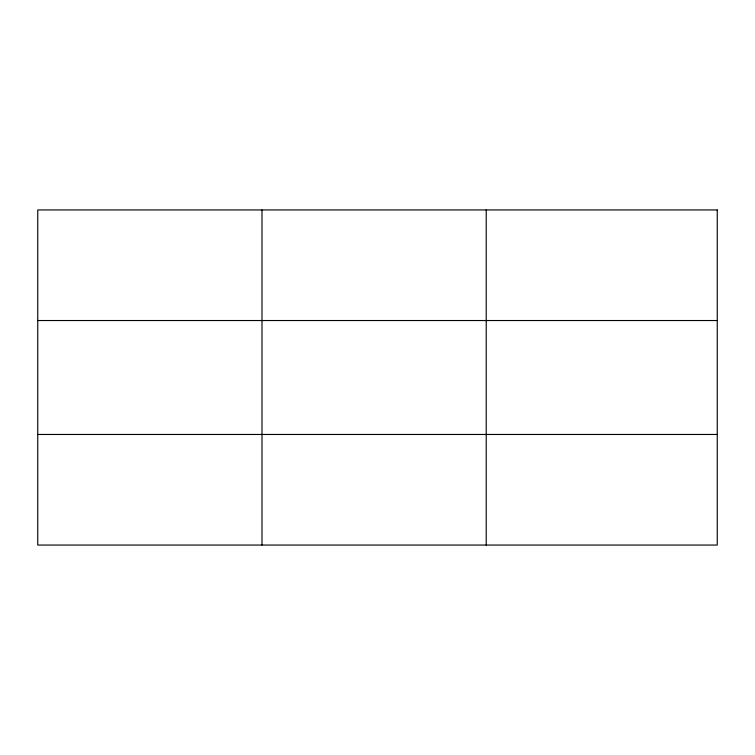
<?xml version="1.0" encoding="UTF-8"?>
<svg xmlns="http://www.w3.org/2000/svg" width="755" height="755" viewBox="0 0 755 755"><rect width="100%" height="100%" fill="white"/><g stroke="black" fill="none" stroke-linecap="round" stroke-linejoin="round"><path stroke-width="1.13" d="M261.985 209.947L261.985 545.053M486.22 209.947L486.22 545.053M37.75 320.535L717.25 320.535M37.75 434.465L717.25 434.465M717.25 209.947L717.25 545.053L37.75 545.053L37.75 209.947L717.25 209.947"/></g></svg>
